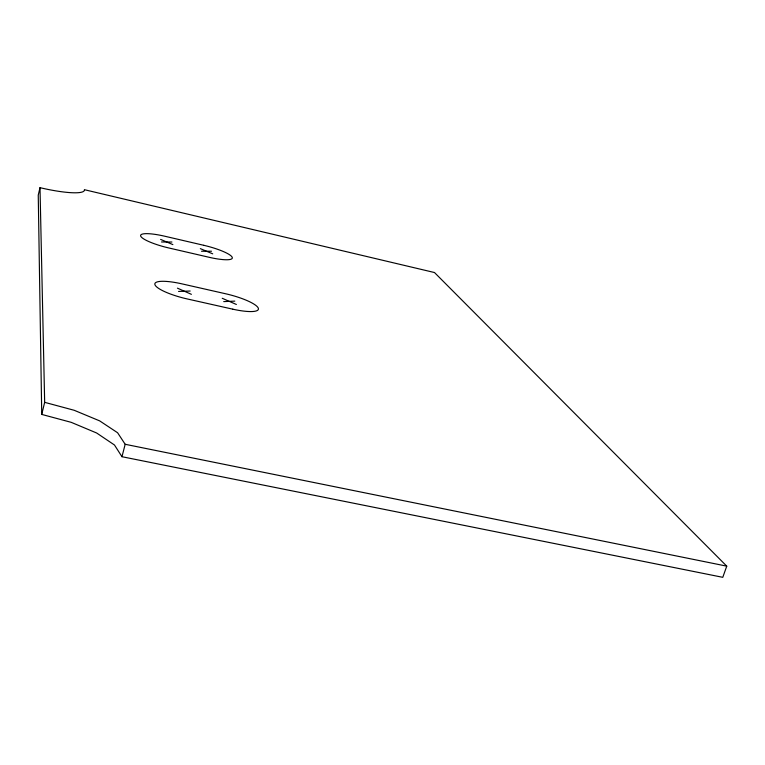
<?xml version="1.0" encoding="UTF-8"?>
<svg xmlns="http://www.w3.org/2000/svg" width="765" height="765" viewBox="0 0 765 765"><rect width="100%" height="100%" fill="white"/><g stroke="black" fill="none" stroke-linecap="round" stroke-linejoin="round"><path stroke-width="1.15" d="M40 187.674L38.25 195.123L41.731 414.41L71.212 422.337L96.629 432.99L114.473 445.001L121.97 456.715L722.782 577.326L726.75 566.148L434.491 272.531L84.399 189.691A46.158 8.033 13.8 0 1 40 187.674L44.666 402.342L41.731 414.41M121.97 456.715L125.173 444.283L117.6 432.751L99.68 420.884L74.205 410.289L44.666 402.342M223.705 301.611L234.807 301.123M178.57 291.436L190.169 291.035M201.491 251.236L211.494 251.226M161.52 241.97L171.915 242.027M125.173 444.283L726.75 566.148M200.344 248.635L212.718 253.837M160.64 239.416L172.871 244.599M222.233 298.283L236.375 304.47M177.442 288.156L191.393 294.324M232.837 309.184L187.148 298.924A30.428 6.694 14.6 0 1 154.951 284.714A30.428 6.694 14.6 0 1 181.735 283.815L225.857 293.817A30.189 6.627 15 0 1 258.226 308.018A30.189 6.627 15 0 1 232.837 309.184M203.834 245.316L164.657 236.203A26.918 5.221 14.5 0 0 140.674 236.041A26.918 5.221 14.5 0 0 168.883 247.984L209.285 257.327A26.718 5.173 14.8 0 0 232.187 257.27A26.718 5.173 14.8 0 0 203.834 245.316"/></g></svg>
